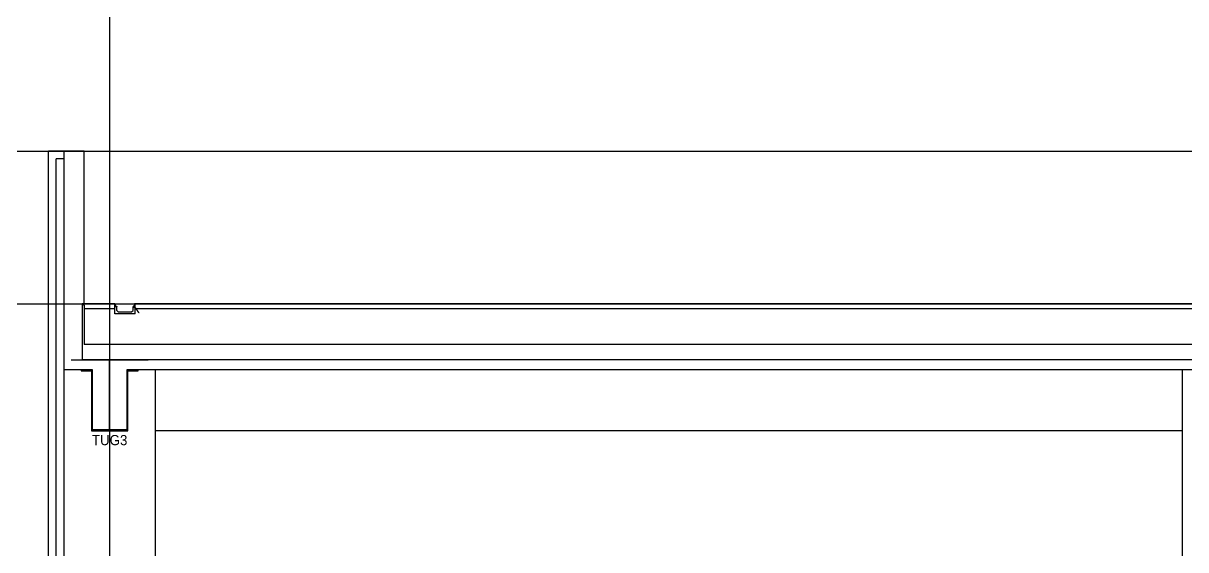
# Model space of a CAD drawing. Extents: x 152195838 to 323921156, y 365159662 to 730681027.
# Drawn here: x 160283657 to 160295092, y 365229645 to 365234821 of the extents above; entities that cross this region are included whole.
import ezdxf
from ezdxf.enums import TextEntityAlignment as Align

# ---------------------------------------------------------------- set-up
doc = ezdxf.new("R2010")
doc.units = 0
doc.header["$MEASUREMENT"] = 0
doc.linetypes.add('CEN', pattern=[63, 60, -1, 1, -1])
doc.linetypes.add('H4', pattern=[4, 2, -2])
doc.layers.get('Defpoints').update_dxf_attribs({"linetype": 'CONTINUOUS'})
for name, color, linetype in [('4', 4, 'CONTINUOUS'), ('4A.TEC CEN', 1, 'CEN'), ('4A.TEC 단열재', 252, 'CONTINUOUS'), ('4A.TEC 마감선 1', 6, 'CONTINUOUS'), ('4A.TEC 벽체 3', 4, 'CONTINUOUS'), ('6A', 6, 'H4'), ('ELE', 4, 'CONTINUOUS'), ('FIN', 6, 'CONTINUOUS'), ('k-BESTO', 4, 'CONTINUOUS'), ('STL', 3, 'CONTINUOUS'), ('㈜SE&C 기둥', 2, 'CONTINUOUS'), ('㈜SE&C 벽체 1', 2, 'CONTINUOUS'), ('㈜SE&C 벽체 4', 7, 'CONTINUOUS')]:
    doc.layers.add(name, color=color, linetype=linetype)
doc.layers.add('DEFPOINT', color=135, linetype='CONTINUOUS', plot=False)
doc.styles.add('돋움', font='')
doc.styles.get('돋움').set_extended_font_data('돋움')

# ---------------------------------------------------------------- blocks, each defined once
blk = doc.blocks.new('zw$BDE9')
at = {"layer": '4'}
for p, q in [((40.9815935716033, 0), (40.9815935716033, 71)), ((40.9815935716033, 0), (240.9815935716033, 0)), ((240.9815935716033, 0), (240.9815935716033, 71))]:
    blk.add_line(p, q, dxfattribs=at)
at = {"layer": '6A'}
for p, q in [((40.9815935716033, 71), (0, 10.48413718119264)), ((43.05266135931015, 65.99999997764826), (5.155236445367336, 10.48413718119264)), ((60.9815935716033, 71), (40.9815935716033, 71)), ((60.9815935716033, 66), (43.05266135931015, 65.99999997764826))]:
    blk.add_line(p, q, dxfattribs=at)
at = {"layer": 'FIN'}
for p, q in [((60.9815935716033, 33.76149226725101), (60.9815935716033, 71)), ((75.98159358650446, 20), (60.9815935716033, 33.76149226725101)), ((205.9815935641527, 20), (75.98159358650446, 20)), ((220.9815935716033, 35), (205.9815935641527, 20)), ((220.9815935716033, 35), (220.9815935716033, 71))]:
    blk.add_line(p, q, dxfattribs=at)
at = {"layer": 'STL'}
for points in [[(40.9815935716033, 99.99999964237213), (42.48159357905388, 99.99999964237213, -0.414213562373095), (44.9815935716033, 97.49999964237213), (44.9815935716033, 74.99999964237213), (58.48159356415272, 75, -0.4142135623730951), (60.9815935716033, 72.5), (60.9815935716033, 71), (40.9815935716033, 70.99999964237213)], [(240.9815935716033, 100), (239.4815935716033, 100, 0.414213562373095), (236.9815935716033, 97.5), (236.9815935716033, 75), (223.4815935790539, 75, 0.4142135623730951), (220.9815935716033, 72.5), (220.9815935716033, 71), (240.9815935716033, 71)]]:
    blk.add_lwpolyline(points, format="xyb", close=True, dxfattribs=at)
blk = doc.blocks.new('A$C41129959')
at = {"layer": '4A.TEC 마감선 1'}
for p, q in [((19.99863234162331, 449.9999551773071), (-0.001367658376693726, 434.5504534244537)), ((-0.001367658376693726, 434.5504534244537), (-0.001367658376693726, 49.99995517730713))]:
    blk.add_line(p, q, dxfattribs=at)
at = {"layer": '㈜SE&C 벽체 1'}
blk.add_lwpolyline([(-0.001367658376693726, 449.9999551773071), (19.99863234162331, 449.9999551773071), (19.99863234162331, -100.0000443458557)], dxfattribs=at)
blk = doc.blocks.new('A$Cd58d5578')
at = {"layer": 'Defpoints'}
for p, q in [((-0.0001639127731323242, 863.726227581501), (759.9998360872269, 863.726227581501)), ((379.9998360872269, 163.726227581501), (379.9998361170292, 863.7262276411057))]:
    blk.add_line(p, q, dxfattribs=at)
at = {"layer": 'k-BESTO'}
for p, q in [((99.99983608722687, 763.726227581501), (99.99983608722687, 753.726227581501)), ((209.9998360872269, 763.726227581501), (99.99983608722687, 763.726227581501)), ((99.99983608722687, 763.726227581501), (99.99983608722687, 763.726227581501)), ((99.99983608722687, 753.726227581501), (199.9998360872269, 753.726227581501)), ((199.9998360872269, 753.726227581501), (199.9998360872269, 163.726227581501)), ((209.9998360872269, 173.726227581501), (209.9998360872269, 763.726227581501)), ((659.9998360872269, 763.726227581501), (549.9998360872269, 763.726227581501)), ((549.9998360872269, 763.726227581501), (549.9998360872269, 173.726227581501)), ((559.9998360872269, 163.726227581501), (559.9998360872269, 753.726227581501)), ((559.9998360872269, 753.726227581501), (659.9998360872269, 753.726227581501)), ((659.9998360872269, 753.726227581501), (659.9998360872269, 763.726227581501)), ((199.9998360872269, 163.726227581501), (559.9998360872269, 163.726227581501)), ((549.9998360872269, 173.726227581501), (209.9998360872269, 173.726227581501))]:
    blk.add_line(p, q, dxfattribs=at)
at = {"layer": 'DEFPOINT', "linetype": 'ByBlock', "style": '돋움'}
blk.add_text('TUG3', height=100, dxfattribs=at).set_placement((205.5874206125736, 72.89440268278122), align=Align.MIDDLE_LEFT)
blk = doc.blocks.new('dwgCCD2')
at = {"layer": '4A.TEC 단열재'}
blk.add_line((77712.7403202653, 9599.999999523163), (212.7403202950954, 9600), dxfattribs=at)
at = {"layer": '4A.TEC 마감선 1', "color": 6, "ltscale": 0.5}
for p, q in [((512.7403202950954, 10000), (212.7403202950954, 10000)), ((512.7403202950954, 9950), (212.7403202950954, 9950)), ((77212.7403202653, 9999.999999523163), (712.7403202950954, 10000)), ((77212.7403202653, 9949.999999523163), (712.7403202950954, 9950))]:
    blk.add_line(p, q, dxfattribs=at)
at = {"layer": '㈜SE&C 기둥', "color": 8, "ltscale": 0.5}
for points in [[(12.74032059311867, 9350.000000596046), (12.74032059311867, 1.192092895507812e-07)], [(912.7403205633163, 1.192092895507812e-07), (912.7403205633163, 9350.000000596046)], [(11012.74032059312, 9350.000000596046), (11012.74032059312, 1.192092895507812e-07)]]:
    blk.add_lwpolyline(points, dxfattribs=at)
at = {"layer": '㈜SE&C 벽체 1'}
for p, q in [((77732.7403202653, 9449.99999988079), (192.7403202950954, 9450.000000596046)), ((292.740320533514, 9350.000000596046), (12.74032029509544, 9350.000000596046)), ((11292.74032050371, 9350.000000476837), (632.740320533514, 9350.000000596046))]:
    blk.add_line(p, q, dxfattribs=at)
blk.add_lwpolyline([(212.7403202950954, 9999.999999523163), (212.7403202950954, 11500), (12.74032029509544, 11500), (12.74032029509544, 9350.000000596046)], dxfattribs=at)
at = {"layer": '㈜SE&C 벽체 4'}
blk.add_line((11012.74032059312, 8750.000000476837), (912.7403205633163, 8750.000000596046), dxfattribs=at)
at = {"layer": '4A.TEC 마감선 1', "xscale": -1}
blk.add_blockref('zw$BDE9', (753.7219138741493, 9900.000000298023), dxfattribs=at)
at = {"layer": '4A.TEC 벽체 3', "linetype": 'Continuous', "xscale": -1}
blk.add_blockref('A$C41129959', (212.7389526367188, 9550.000044345856), dxfattribs=at)
at = {"layer": 'ELE'}
blk.add_blockref('A$Cd58d5578', (82.74048444628716, 8586.273773014545), dxfattribs=at)

msp = doc.modelspace()

# ---------------------------------------------------------------- linework, layer by layer
at = {"layer": '4A.TEC CEN', "color": 8, "ltscale": 500}
for p, q in [((160209434.1167902, 365233563.3269486), (160440798.9946133, 365233563.3269486)), ((160209434.1167902, 365232063.3269486), (160440798.9946133, 365232063.3269486))]:
    msp.add_line(p, q, dxfattribs=at)
at = {"layer": '4A.TEC CEN', "color": 8, "ltscale": 500, "flags": 128}
msp.add_lwpolyline([(160284506.945354, 365253346.0375085), (160284506.9453539, 365183761.8715065)], dxfattribs=at)
at = {"layer": '4A.TEC 벽체 3'}
for p, q in [((160283906.945352, 365222063.3269486), (160283906.945352, 365233563.3269486)), ((160283981.945352, 365222063.3269486), (160283981.945352, 365233488.3269486))]:
    msp.add_line(p, q, dxfattribs=at)
at = {"layer": 'ELE', "flags": 128}
for points in [[(160284056.9453537, 365233563.3269486), (160283906.945352, 365233563.3269486)], [(160284056.9453537, 365233488.3269486), (160283981.945352, 365233488.3269486)]]:
    msp.add_lwpolyline(points, dxfattribs=at)

# ---------------------------------------------------------------- block references
at = {"layer": 'ELE'}
msp.add_blockref('dwgCCD2', (160284044.2050334, 365222063.3269486), dxfattribs=at)

doc.saveas('drawing.dxf')
